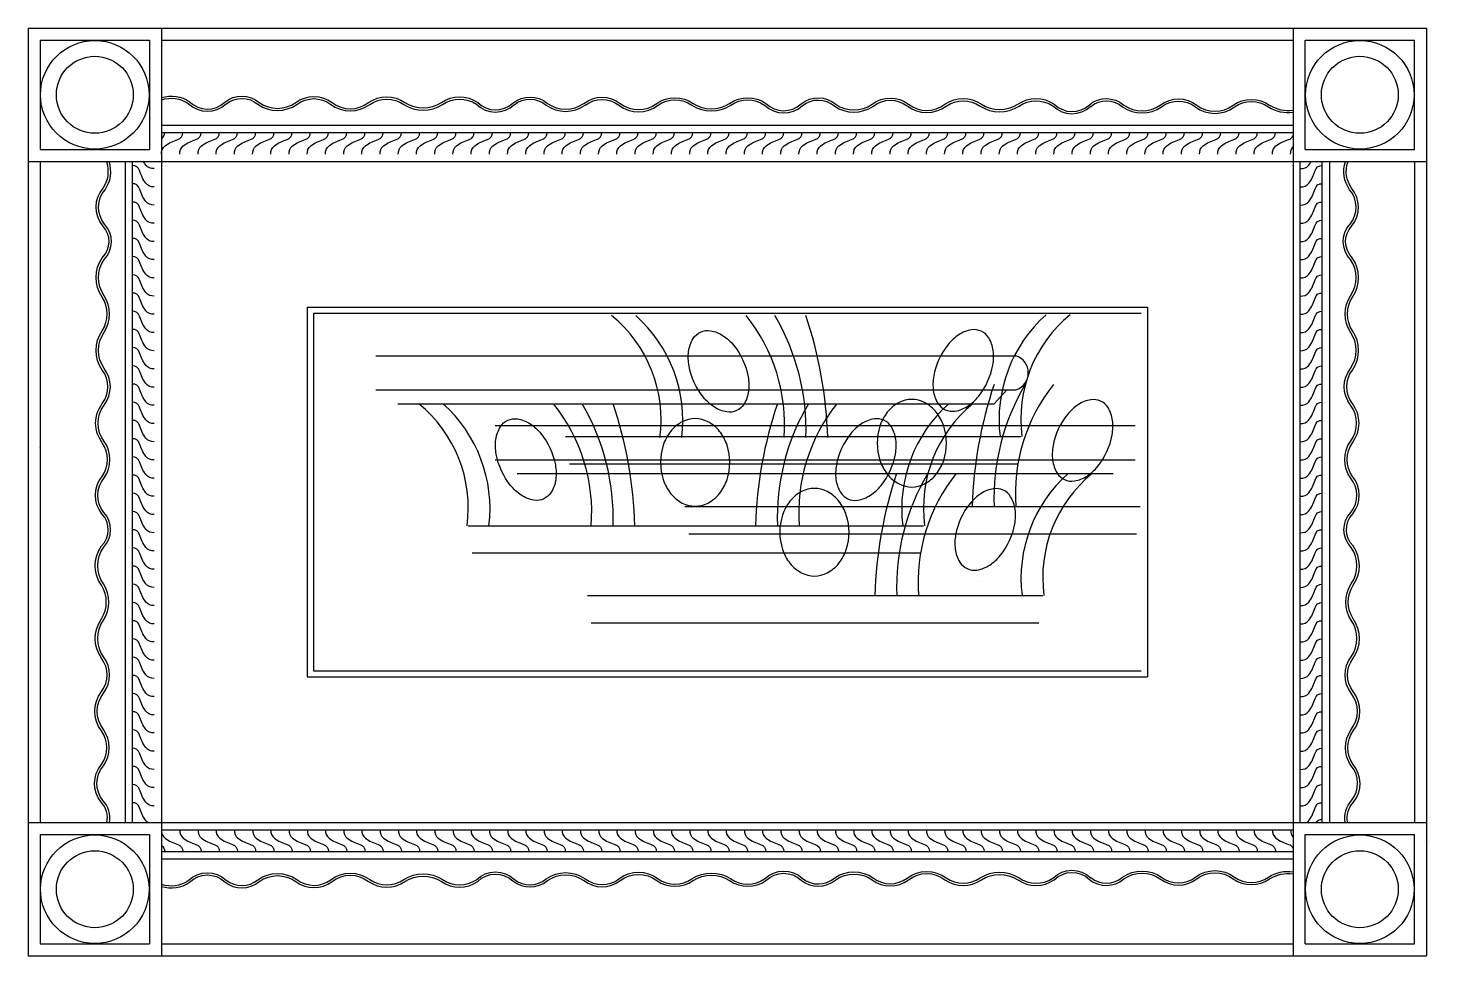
# Model space of a CAD drawing. Header units: inches. Extents: x 4.1 to 46.6, y 13.1 to 37.9.
# Drawn here: x 5.797 to 6.564, y 24.509 to 25.017 of the extents above; entities that cross this region are included whole.
import ezdxf

# ---------------------------------------------------------------- set-up
doc = ezdxf.new("R2010")
doc.units = ezdxf.units.IN
doc.header["$MEASUREMENT"] = 0
for name, color, linetype in [('02', 2, 'Continuous'), ('1', 1, 'Continuous'), ('4', 4, 'Continuous')]:
    doc.layers.add(name, color=color, linetype=linetype)

msp = doc.modelspace()

# ---------------------------------------------------------------- linework, layer by layer
at = {"layer": '02'}
msp.add_line((5.80727, 24.51247), (5.80727, 24.51247), dxfattribs=at)
at = {"layer": '1'}
for p, q in [((5.80356, 25.00993), (5.86336, 25.00993)), ((5.80356, 25.00993), (5.80356, 24.95014)), ((5.86336, 25.00993), (5.86336, 24.95014)), ((5.87, 25.00993), (6.48918, 25.00993)), ((6.49582, 25.00993), (6.55562, 25.00993)), ((6.49582, 24.95014), (6.49582, 25.00993)), ((6.55562, 24.95014), (6.55562, 25.00993)), ((5.87, 24.95944), (6.48918, 24.95944)), ((5.80356, 24.95014), (5.86336, 24.95014)), ((6.49582, 24.95014), (6.55562, 24.95014)), ((5.80356, 24.94349), (5.80356, 24.5817)), ((5.85406, 24.5817), (5.85406, 24.94349)), ((6.49316, 24.5817), (6.49316, 24.94349)), ((6.50512, 24.5817), (6.50512, 24.94349)), ((6.55562, 24.94349), (6.55562, 24.5817)), ((5.94973, 24.86377), (6.40945, 24.86377)), ((5.94973, 24.86377), (5.94973, 24.66143)), ((5.95305, 24.86044), (6.40613, 24.86044)), ((5.95305, 24.86044), (5.95305, 24.66475)), ((6.40945, 24.86377), (6.40945, 24.66143)), ((5.98717, 24.83721), (6.33756, 24.83721)), ((5.98717, 24.81845), (6.33756, 24.81845)), ((5.99921, 24.81093), (6.32553, 24.81093)), ((6.05246, 24.79897), (6.40285, 24.79897)), ((6.09104, 24.7929), (6.34026, 24.7929)), ((6.05246, 24.78021), (6.40285, 24.78021)), ((6.0645, 24.77268), (6.39081, 24.77268)), ((6.09316, 24.77795), (6.33813, 24.77795)), ((6.15632, 24.75466), (6.40555, 24.75466)), ((6.03776, 24.74416), (6.28698, 24.74416)), ((6.15845, 24.73971), (6.40342, 24.73971)), ((6.03988, 24.72921), (6.28485, 24.72921)), ((6.10304, 24.70592), (6.35227, 24.70592)), ((6.10517, 24.69097), (6.35014, 24.69097)), ((5.94973, 24.66143), (6.40945, 24.66143)), ((5.95305, 24.66475), (6.40613, 24.66475)), ((5.80356, 24.57506), (5.86336, 24.57506)), ((5.80356, 24.57506), (5.80356, 24.51527)), ((5.86336, 24.57506), (5.86336, 24.51527)), ((5.87, 24.57772), (6.48918, 24.57772)), ((6.49582, 24.57506), (6.55562, 24.57506)), ((6.49582, 24.51527), (6.49582, 24.57506)), ((6.55562, 24.51527), (6.55562, 24.57506)), ((5.87, 24.56576), (6.48918, 24.56576)), ((5.80356, 24.51527), (5.86336, 24.51527)), ((5.87, 24.51527), (6.48918, 24.51527)), ((6.49582, 24.51527), (6.55562, 24.51527))]:
    msp.add_line(p, q, dxfattribs=at)
for points in [[(5.87, 24.97848, -0.233649), (5.88531, 24.9762, 0.401257), (5.90454, 24.97596, -2.301105)], [(5.87, 24.97722, -0.238334), (5.88455, 24.97527, 0.399245), (5.90535, 24.97509, 0.399245)], [(5.90454, 24.97596, -0.359416), (5.92345, 24.97575, 0.315705), (5.94338, 24.97575, -0.337135), (5.96331, 24.97575, 0.338169), (5.98324, 24.97575, -0.31322), (6.00317, 24.97575, 0.294704), (6.0231, 24.97575, -0.313225), (6.04303, 24.97575, 0.401257), (6.06226, 24.97552, -2.301105)], [(5.90529, 24.97503, -0.360484), (5.92271, 24.97481, 0.316885), (5.94408, 24.97479, -0.337523), (5.96258, 24.9748, 0.337709), (5.98394, 24.97479, -0.313111), (6.0025, 24.97476, 0.295286), (6.02377, 24.97476, -0.311919), (6.04227, 24.97483, 0.399245), (6.06308, 24.97464, 0.399245)], [(6.06226, 24.97552, -0.359416), (6.08117, 24.97531, 0.315705), (6.1011, 24.97531, -0.337135), (6.12103, 24.97531, 0.338169), (6.14096, 24.97531, -0.31322), (6.16089, 24.97531, 0.294704), (6.18082, 24.97531, -0.313225), (6.20075, 24.97531, 0.401257), (6.21998, 24.97507, -2.301105)], [(6.06301, 24.97459, -0.360484), (6.08043, 24.97436, 0.316885), (6.1018, 24.97434, -0.337523), (6.1203, 24.97435, 0.337709), (6.14166, 24.97434, -0.313111), (6.16023, 24.97431, 0.295286), (6.18149, 24.97431, -0.311919), (6.19999, 24.97438, 0.399245), (6.2208, 24.97419, 0.399245)], [(6.21998, 24.97507, -0.359416), (6.23889, 24.97486, 0.315705), (6.25882, 24.97486, -0.337135), (6.27875, 24.97486, 0.338169), (6.29868, 24.97486, -0.31322), (6.31861, 24.97486, 0.294704), (6.33854, 24.97486, -0.313225), (6.35847, 24.97486, 0.401257), (6.3777, 24.97462, -2.301105)], [(6.22073, 24.97414, -0.360484), (6.23815, 24.97391, 0.316885), (6.25952, 24.97389, -0.337523), (6.27802, 24.97391, 0.337709), (6.29938, 24.97389, -0.313111), (6.31795, 24.97386, 0.295286), (6.33921, 24.97386, -0.311919), (6.35771, 24.97393, 0.399245), (6.37852, 24.97375, 0.399245)], [(6.3777, 24.97462, -0.359416), (6.39661, 24.97441, 0.315705), (6.41654, 24.97441, -0.337135), (6.43647, 24.97441, 0.338169), (6.4564, 24.97441, -0.31322), (6.47633, 24.97441, 0.184687), (6.48918, 24.9717, -0.313225)], [(6.37845, 24.97369, -0.360484), (6.39588, 24.97346, 0.316885), (6.41725, 24.97344, -0.337523), (6.43575, 24.97346, 0.337709), (6.45711, 24.97344, -0.313111), (6.47567, 24.97342, 0.182461), (6.48918, 24.97049, -0.311919)], [(5.87, 24.94748, -0.247802), (5.87193, 24.95213, -0.089168), (5.87885, 24.95551, 0.371847), (5.88162, 24.95944)], [(5.87, 24.956, 0.279674), (5.87166, 24.95944)], [(5.87997, 24.94748, -0.247802), (5.8819, 24.95213, -0.089168), (5.88881, 24.95551, 0.371847), (5.89159, 24.95944)], [(5.88993, 24.94748, -0.247802), (5.89187, 24.95213, -0.089168), (5.89878, 24.95551, 0.371847), (5.90155, 24.95944)], [(5.8999, 24.94748, -0.247802), (5.90183, 24.95213, -0.089168), (5.90874, 24.95551, 0.371847), (5.91152, 24.95944)], [(5.90986, 24.94748, -0.247802), (5.9118, 24.95213, -0.089168), (5.91871, 24.95551, 0.371847), (5.92148, 24.95944)], [(5.91983, 24.94748, -0.247802), (5.92176, 24.95213, -0.089168), (5.92867, 24.95551, 0.371847), (5.93145, 24.95944)], [(5.92979, 24.94748, -0.247802), (5.93173, 24.95213, -0.089168), (5.93864, 24.95551, 0.371847), (5.94142, 24.95944)], [(5.93976, 24.94748, -0.247802), (5.94169, 24.95213, -0.089168), (5.94861, 24.95551, 0.371847), (5.95138, 24.95944)], [(5.94973, 24.94748, -0.247802), (5.95166, 24.95213, -0.089168), (5.95857, 24.95551, 0.371847), (5.96135, 24.95944)], [(5.95969, 24.94748, -0.247802), (5.96163, 24.95213, -0.089168), (5.96854, 24.95551, 0.371847), (5.97131, 24.95944)], [(5.96966, 24.94748, -0.247802), (5.97159, 24.95213, -0.089168), (5.9785, 24.95551, 0.371847), (5.98128, 24.95944)], [(5.97962, 24.94748, -0.247802), (5.98156, 24.95213, -0.089168), (5.98847, 24.95551, 0.371847), (5.99124, 24.95944)], [(5.98959, 24.94748, -0.247802), (5.99152, 24.95213, -0.089168), (5.99843, 24.95551, 0.371847), (6.00121, 24.95944)], [(5.99955, 24.94748, -0.247802), (6.00149, 24.95213, -0.089168), (6.0084, 24.95551, 0.371847), (6.01118, 24.95944)], [(6.00952, 24.94748, -0.247802), (6.01145, 24.95213, -0.089168), (6.01837, 24.95551, 0.371847), (6.02114, 24.95944)], [(6.01948, 24.94748, -0.247802), (6.02142, 24.95213, -0.089168), (6.02833, 24.95551, 0.371847), (6.03111, 24.95944)], [(6.02945, 24.94748, -0.247802), (6.03138, 24.95213, -0.089168), (6.0383, 24.95551, 0.371847), (6.04107, 24.95944)], [(6.03942, 24.94748, -0.247802), (6.04135, 24.95213, -0.089168), (6.04826, 24.95551, 0.371847), (6.05104, 24.95944)], [(6.04938, 24.94748, -0.247802), (6.05132, 24.95213, -0.089168), (6.05823, 24.95551, 0.371847), (6.061, 24.95944)], [(6.05935, 24.94748, -0.247802), (6.06128, 24.95213, -0.089168), (6.06819, 24.95551, 0.371847), (6.07097, 24.95944)], [(6.06931, 24.94748, -0.247802), (6.07125, 24.95213, -0.089168), (6.07816, 24.95551, 0.371847), (6.08093, 24.95944)], [(6.07928, 24.94748, -0.247802), (6.08121, 24.95213, -0.089168), (6.08813, 24.95551, 0.371847), (6.0909, 24.95944)], [(6.08924, 24.94748, -0.247802), (6.09118, 24.95213, -0.089168), (6.09809, 24.95551, 0.371847), (6.10087, 24.95944)], [(6.09921, 24.94748, -0.247802), (6.10114, 24.95213, -0.089168), (6.10806, 24.95551, 0.371847), (6.11083, 24.95944)], [(6.10918, 24.94748, -0.247802), (6.11111, 24.95213, -0.089168), (6.11802, 24.95551, 0.371847), (6.1208, 24.95944)], [(6.11914, 24.94748, -0.247802), (6.12108, 24.95213, -0.089168), (6.12799, 24.95551, 0.371847), (6.13076, 24.95944)], [(6.12911, 24.94748, -0.247802), (6.13104, 24.95213, -0.089168), (6.13795, 24.95551, 0.371847), (6.14073, 24.95944)], [(6.13907, 24.94748, -0.247802), (6.14101, 24.95213, -0.089168), (6.14792, 24.95551, 0.371847), (6.15069, 24.95944)], [(6.14904, 24.94748, -0.247802), (6.15097, 24.95213, -0.089168), (6.15788, 24.95551, 0.371847), (6.16066, 24.95944)], [(6.159, 24.94748, -0.247802), (6.16094, 24.95213, -0.089168), (6.16785, 24.95551, 0.371847), (6.17063, 24.95944)], [(6.16897, 24.94748, -0.247802), (6.1709, 24.95213, -0.089168), (6.17782, 24.95551, 0.371847), (6.18059, 24.95944)], [(6.17893, 24.94748, -0.247802), (6.18087, 24.95213, -0.089168), (6.18778, 24.95551, 0.371847), (6.19056, 24.95944)], [(6.1889, 24.94748, -0.247802), (6.19084, 24.95213, -0.089168), (6.19775, 24.95551, 0.371847), (6.20052, 24.95944)], [(6.19887, 24.94748, -0.247802), (6.2008, 24.95213, -0.089168), (6.20771, 24.95551, 0.371847), (6.21049, 24.95944)], [(6.20883, 24.94748, -0.247802), (6.21077, 24.95213, -0.089168), (6.21768, 24.95551, 0.371847), (6.22045, 24.95944)], [(6.2188, 24.94748, -0.247802), (6.22073, 24.95213, -0.089168), (6.22764, 24.95551, 0.371847), (6.23042, 24.95944)], [(6.22876, 24.94748, -0.247802), (6.2307, 24.95213, -0.089168), (6.23761, 24.95551, 0.371847), (6.24039, 24.95944)], [(6.23873, 24.94748, -0.247802), (6.24066, 24.95213, -0.089168), (6.24758, 24.95551, 0.371847), (6.25035, 24.95944)], [(6.24869, 24.94748, -0.247802), (6.25063, 24.95213, -0.089168), (6.25754, 24.95551, 0.371847), (6.26032, 24.95944)], [(6.25866, 24.94748, -0.247802), (6.26059, 24.95213, -0.089168), (6.26751, 24.95551, 0.371847), (6.27028, 24.95944)], [(6.26863, 24.94748, -0.247802), (6.27056, 24.95213, -0.089168), (6.27747, 24.95551, 0.371847), (6.28025, 24.95944)], [(6.27859, 24.94748, -0.247802), (6.28053, 24.95213, -0.089168), (6.28744, 24.95551, 0.371847), (6.29021, 24.95944)], [(6.28856, 24.94748, -0.247802), (6.29049, 24.95213, -0.089168), (6.2974, 24.95551, 0.371847), (6.30018, 24.95944)], [(6.29852, 24.94748, -0.247802), (6.30046, 24.95213, -0.089168), (6.30737, 24.95551, 0.371847), (6.31014, 24.95944)], [(6.30849, 24.94748, -0.247802), (6.31042, 24.95213, -0.089168), (6.31733, 24.95551, 0.371847), (6.32011, 24.95944)], [(6.31845, 24.94748, -0.247802), (6.32039, 24.95213, -0.089168), (6.3273, 24.95551, 0.371847), (6.33008, 24.95944)], [(6.32842, 24.94748, -0.247802), (6.33035, 24.95213, -0.089168), (6.33727, 24.95551, 0.371847), (6.34004, 24.95944)], [(6.33839, 24.94748, -0.247802), (6.34032, 24.95213, -0.089168), (6.34723, 24.95551, 0.371847), (6.35001, 24.95944)], [(6.34835, 24.94748, -0.247802), (6.35029, 24.95213, -0.089168), (6.3572, 24.95551, 0.371847), (6.35997, 24.95944)], [(6.35832, 24.94748, -0.247802), (6.36025, 24.95213, -0.089168), (6.36716, 24.95551, 0.371847), (6.36994, 24.95944)], [(6.36828, 24.94748, -0.247802), (6.37022, 24.95213, -0.089168), (6.37713, 24.95551, 0.371847), (6.3799, 24.95944)], [(6.37825, 24.94748, -0.247802), (6.38018, 24.95213, -0.089168), (6.38709, 24.95551, 0.371847), (6.38987, 24.95944)], [(6.38821, 24.94748, -0.247802), (6.39015, 24.95213, -0.089168), (6.39706, 24.95551, 0.371847), (6.39984, 24.95944)], [(6.39818, 24.94748, -0.247802), (6.40011, 24.95213, -0.089168), (6.40703, 24.95551, 0.371847), (6.4098, 24.95944)], [(6.40814, 24.94748, -0.247802), (6.41008, 24.95213, -0.089168), (6.41699, 24.95551, 0.371847), (6.41977, 24.95944)], [(6.41811, 24.94748, -0.247802), (6.42004, 24.95213, -0.089168), (6.42696, 24.95551, 0.371847), (6.42973, 24.95944)], [(6.42808, 24.94748, -0.247802), (6.43001, 24.95213, -0.089168), (6.43692, 24.95551, 0.371847), (6.4397, 24.95944)], [(6.43804, 24.94748, -0.247802), (6.43998, 24.95213, -0.089168), (6.44689, 24.95551, 0.371847), (6.44966, 24.95944)], [(6.44801, 24.94748, -0.247802), (6.44994, 24.95213, -0.089168), (6.45685, 24.95551, 0.371847), (6.45963, 24.95944)], [(6.45797, 24.94748, -0.247802), (6.45991, 24.95213, -0.089168), (6.46682, 24.95551, 0.371847), (6.46959, 24.95944)], [(6.46794, 24.94748, -0.247802), (6.46987, 24.95213, -0.089168), (6.47679, 24.95551, 0.371847), (6.47956, 24.95944)], [(6.4779, 24.94748, -0.247802), (6.47984, 24.95213, -0.089168), (6.48675, 24.95551, 0.223117), (6.48918, 24.95748)], [(6.48787, 24.94748, -0.205162), (6.48918, 24.95152, -0.089168)], [(5.84009, 24.5817, 0.244167), (5.83693, 24.59286, -0.359207), (5.83709, 24.61345, 0.314301), (5.83707, 24.63179, -0.336717), (5.83709, 24.65331, 0.3387), (5.83707, 24.67165, -0.313334), (5.83704, 24.6931, 0.294013), (5.83704, 24.71156, -0.314593), (5.83712, 24.73308, 0.404789), (5.83738, 24.75058, -0.359207), (5.83754, 24.77117, 0.314301), (5.83752, 24.78951, -0.336717), (5.83754, 24.81103, 0.3387), (5.83752, 24.82937, -0.313334), (5.83749, 24.85083, 0.294013), (5.83749, 24.86928, -0.314593), (5.83757, 24.8908, 0.404789), (5.83783, 24.9083, -0.359207), (5.83799, 24.92889, 0.236002), (5.84005, 24.94308, 0.236002)], [(5.84144, 24.5817, 0.238005), (5.83794, 24.59373, -0.359416), (5.83815, 24.61264, 0.315705), (5.83815, 24.63257, -0.337135), (5.83815, 24.6525, 0.338169), (5.83815, 24.67243, -0.31322), (5.83815, 24.69237, 0.294704), (5.83815, 24.7123, -0.313225), (5.83815, 24.73223, 0.401257), (5.83838, 24.75146, -0.359416), (5.8386, 24.77036, 0.315705), (5.8386, 24.79029, -0.337135), (5.8386, 24.81022, 0.338169), (5.8386, 24.83016, -0.31322), (5.8386, 24.85009, 0.294704), (5.8386, 24.87002, -0.313225), (5.8386, 24.88995, 0.401257), (5.83883, 24.90918, -0.359416), (5.83904, 24.92808, 0.236943), (5.84131, 24.94349, -0.337135)], [(5.86601, 24.92965, -0.247802), (5.86136, 24.93159, -0.089168), (5.85798, 24.9385, 0.371847), (5.85406, 24.94128)], [(5.86601, 24.93962, -0.247802), (5.86136, 24.94155, -0.026643), (5.86009, 24.94349, 0.131927)], [(6.49316, 24.93962, 0.247802), (6.49782, 24.94155, 0.026643), (6.49908, 24.94349, -0.131927)], [(6.49316, 24.92965, 0.247802), (6.49782, 24.93159, 0.089168), (6.5012, 24.9385, -0.371847), (6.50512, 24.94128)], [(6.51774, 24.5817, -0.238005), (6.52124, 24.59373, 0.359416), (6.52103, 24.61264, -0.315705), (6.52103, 24.63257, 0.337135), (6.52103, 24.6525, -0.338169), (6.52103, 24.67243, 0.31322), (6.52103, 24.69237, -0.294704), (6.52103, 24.7123, 0.313225), (6.52103, 24.73223, -0.401257), (6.52079, 24.75146, 0.359416), (6.52058, 24.77036, -0.315705), (6.52058, 24.79029, 0.337135), (6.52058, 24.81022, -0.338169), (6.52058, 24.83016, 0.31322), (6.52058, 24.85009, -0.294704), (6.52058, 24.87002, 0.313225), (6.52058, 24.88995, -0.401257), (6.52035, 24.90918, 0.359416), (6.52014, 24.92808, -0.236943), (6.51786, 24.94349, 0.337135)], [(6.51909, 24.5817, -0.244167), (6.52224, 24.59286, 0.359207), (6.52209, 24.61345, -0.314301), (6.5221, 24.63179, 0.336717), (6.52209, 24.65331, -0.3387), (6.5221, 24.67165, 0.313334), (6.52214, 24.6931, -0.294013), (6.52214, 24.71156, 0.314593), (6.52205, 24.73308, -0.404789), (6.5218, 24.75058, 0.359207), (6.52164, 24.77117, -0.314301), (6.52166, 24.78951, 0.336717), (6.52164, 24.81103, -0.3387), (6.52166, 24.82937, 0.313334), (6.52169, 24.85083, -0.294013), (6.52169, 24.86928, 0.314593), (6.52161, 24.8908, -0.404789), (6.52135, 24.9083, 0.359207), (6.52119, 24.92889, -0.236002), (6.51913, 24.94308, -0.236002)], [(5.86601, 24.91969, -0.247802), (5.86136, 24.92162, -0.089168), (5.85798, 24.92853, 0.371847), (5.85406, 24.93131)], [(6.49316, 24.91969, 0.247802), (6.49782, 24.92162, 0.089168), (6.5012, 24.92853, -0.371847), (6.50512, 24.93131)], [(5.86601, 24.90972, -0.247802), (5.86136, 24.91166, -0.089168), (5.85798, 24.91857, 0.371847), (5.85406, 24.92134)], [(6.49316, 24.90972, 0.247802), (6.49782, 24.91166, 0.089168), (6.5012, 24.91857, -0.371847), (6.50512, 24.92134)], [(5.86601, 24.89976, -0.247802), (5.86136, 24.90169, -0.089168), (5.85798, 24.9086, 0.371847), (5.85406, 24.91138)], [(6.49316, 24.89976, 0.247802), (6.49782, 24.90169, 0.089168), (6.5012, 24.9086, -0.371847), (6.50512, 24.91138)], [(5.86601, 24.88979, -0.247802), (5.86136, 24.89173, -0.089168), (5.85798, 24.89864, 0.371847), (5.85406, 24.90141)], [(6.49316, 24.88979, 0.247802), (6.49782, 24.89173, 0.089168), (6.5012, 24.89864, -0.371847), (6.50512, 24.90141)], [(5.86601, 24.87983, -0.247802), (5.86136, 24.88176, -0.089168), (5.85798, 24.88867, 0.371847), (5.85406, 24.89145)], [(6.49316, 24.87983, 0.247802), (6.49782, 24.88176, 0.089168), (6.5012, 24.88867, -0.371847), (6.50512, 24.89145)], [(5.86601, 24.86986, -0.247802), (5.86136, 24.87179, -0.089168), (5.85798, 24.87871, 0.371847), (5.85406, 24.88148)], [(6.49316, 24.86986, 0.247802), (6.49782, 24.87179, 0.089168), (6.5012, 24.87871, -0.371847), (6.50512, 24.88148)], [(5.86601, 24.85989, -0.247802), (5.86136, 24.86183, -0.089168), (5.85798, 24.86874, 0.371847), (5.85406, 24.87152)], [(6.49316, 24.85989, 0.247802), (6.49782, 24.86183, 0.089168), (6.5012, 24.86874, -0.371847), (6.50512, 24.87152)], [(5.86601, 24.84993, -0.247802), (5.86136, 24.85186, -0.089168), (5.85798, 24.85878, 0.371847), (5.85406, 24.86155)], [(6.49316, 24.84993, 0.247802), (6.49782, 24.85186, 0.089168), (6.5012, 24.85878, -0.371847), (6.50512, 24.86155)], [(5.86601, 24.83996, -0.247802), (5.86136, 24.8419, -0.089168), (5.85798, 24.84881, 0.371847), (5.85406, 24.85159)], [(6.18873, 24.81074, -0.303575), (6.17929, 24.80642, -0.107107), (6.17236, 24.80913, -0.075996), (6.16652, 24.81444, -0.126229), (6.15864, 24.83164, -0.075996), (6.15842, 24.83954, -0.107107), (6.16089, 24.84656, -0.303575), (6.17033, 24.85088, -0.107107), (6.17726, 24.84817, -0.075996), (6.1831, 24.84286, -0.126229), (6.19098, 24.82566, -0.075996), (6.1912, 24.81776, -0.107107), (6.18873, 24.81074, -0.148443)], [(6.30423, 24.80688, 0.107107), (6.31116, 24.80959, 0.075996), (6.317, 24.81491, 0.126229), (6.32488, 24.8321, 0.075996), (6.3251, 24.84, 0.107107), (6.32263, 24.84702, 0.303575), (6.31319, 24.85135, 0.107107), (6.30626, 24.84864, 0.075996), (6.30042, 24.84332, 0.126229), (6.29253, 24.82612, 0.075996), (6.29232, 24.81822, 0.107107), (6.29479, 24.81121, 0.303575), (6.30423, 24.80688)], [(6.49316, 24.83996, 0.247802), (6.49782, 24.8419, 0.089168), (6.5012, 24.84881, -0.371847), (6.50512, 24.85159)], [(5.86601, 24.83, -0.247802), (5.86136, 24.83193, -0.089168), (5.85798, 24.83884, 0.371847), (5.85406, 24.84162)], [(6.49316, 24.83, 0.247802), (6.49782, 24.83193, 0.089168), (6.5012, 24.83884, -0.371847), (6.50512, 24.84162)], [(5.86601, 24.82003, -0.247802), (5.86136, 24.82197, -0.089168), (5.85798, 24.82888, 0.371847), (5.85406, 24.83165)], [(6.49316, 24.82003, 0.247802), (6.49782, 24.82197, 0.089168), (6.5012, 24.82888, -0.371847), (6.50512, 24.83165)], [(5.86601, 24.81007, -0.247802), (5.86136, 24.812, -0.089168), (5.85798, 24.81891, 0.371847), (5.85406, 24.82169)], [(6.49316, 24.81007, 0.247802), (6.49782, 24.812, 0.089168), (6.5012, 24.81891, -0.371847), (6.50512, 24.82169)], [(5.86601, 24.8001, -0.247802), (5.86136, 24.80204, -0.089168), (5.85798, 24.80895, 0.371847), (5.85406, 24.81172)], [(6.27354, 24.81156, 0.105202), (6.26715, 24.80627, 0.088321), (6.2631, 24.79872, 0.159456), (6.2631, 24.7799, 0.088321), (6.26715, 24.77236, 0.105202), (6.27354, 24.76706, 0.246259), (6.28756, 24.76706, 0.105202), (6.29394, 24.77236, 0.088321), (6.29799, 24.7799, 0.159456), (6.29799, 24.79872, 0.088321), (6.29394, 24.80627, 0.105202), (6.28756, 24.81156, 0.24626), (6.27354, 24.81156)], [(6.36951, 24.76864, 0.107107), (6.37644, 24.77135, 0.075996), (6.38229, 24.77667, 0.126229), (6.39017, 24.79386, 0.075996), (6.39038, 24.80176, 0.107107), (6.38791, 24.80878, 0.303575), (6.37848, 24.81311, 0.107107), (6.37155, 24.81039, 0.075996), (6.3657, 24.80508, 0.126229), (6.35782, 24.78788, 0.075996), (6.35761, 24.77998, 0.107107), (6.36008, 24.77296, 0.303575), (6.36951, 24.76864)], [(6.49316, 24.8001, 0.247802), (6.49782, 24.80204, 0.089168), (6.5012, 24.80895, -0.371847), (6.50512, 24.81172)], [(5.86601, 24.79013, -0.247802), (5.86136, 24.79207, -0.089168), (5.85798, 24.79898, 0.371847), (5.85406, 24.80176)], [(6.08323, 24.76247, -0.303575), (6.07379, 24.75814, -0.107107), (6.06686, 24.76085, -0.075996), (6.06101, 24.76617, -0.126229), (6.05313, 24.78337, -0.075996), (6.05292, 24.79126, -0.107107), (6.05539, 24.79828, -0.303575), (6.06483, 24.80261, -0.107107), (6.07175, 24.7999, -0.075996), (6.0776, 24.79458, -0.126229), (6.08548, 24.77738, -0.075996), (6.08569, 24.76949, -0.107107), (6.08323, 24.76247, -0.148443)], [(6.15497, 24.80107, 0.105202), (6.14858, 24.79577, 0.088321), (6.14453, 24.78823, 0.159456), (6.14453, 24.7694, 0.088321), (6.14858, 24.76186, 0.105202), (6.15497, 24.75656, 0.246259), (6.16899, 24.75656, 0.105202), (6.17537, 24.76186, 0.088321), (6.17942, 24.7694, 0.159456), (6.17942, 24.78823, 0.088321), (6.17537, 24.79577, 0.105202), (6.16899, 24.80107, 0.24626), (6.15497, 24.80107)], [(6.25095, 24.75814, 0.107107), (6.25788, 24.76085, 0.075996), (6.26372, 24.76617, 0.126229), (6.2716, 24.78337, 0.075996), (6.27181, 24.79126, 0.107107), (6.26935, 24.79828, 0.303575), (6.25991, 24.80261, 0.107107), (6.25298, 24.7999, 0.075996), (6.24714, 24.79458, 0.126229), (6.23925, 24.77738, 0.075996), (6.23904, 24.76949, 0.107107), (6.24151, 24.76247, 0.303575), (6.25095, 24.75814)], [(6.49316, 24.79013, 0.247802), (6.49782, 24.79207, 0.089168), (6.5012, 24.79898, -0.371847), (6.50512, 24.80176)], [(5.86601, 24.78017, -0.247802), (5.86136, 24.7821, -0.089168), (5.85798, 24.78902, 0.371847), (5.85406, 24.79179)], [(6.49316, 24.78017, 0.247802), (6.49782, 24.7821, 0.089168), (6.5012, 24.78902, -0.371847), (6.50512, 24.79179)], [(5.86601, 24.7702, -0.247802), (5.86136, 24.77214, -0.089168), (5.85798, 24.77905, 0.371847), (5.85406, 24.78183)], [(6.49316, 24.7702, 0.247802), (6.49782, 24.77214, 0.089168), (6.5012, 24.77905, -0.371847), (6.50512, 24.78183)], [(5.86601, 24.76024, -0.247802), (5.86136, 24.76217, -0.089168), (5.85798, 24.76908, 0.371847), (5.85406, 24.77186)], [(6.22025, 24.76283, 0.105202), (6.21387, 24.75753, 0.088321), (6.20982, 24.74998, 0.159456), (6.20982, 24.73116, 0.088321), (6.21387, 24.72362, 0.105202), (6.22025, 24.71832, 0.246259), (6.23428, 24.71832, 0.105202), (6.24066, 24.72362, 0.088321), (6.24471, 24.73116, 0.159456), (6.24471, 24.74998, 0.088321), (6.24066, 24.75753, 0.105202), (6.23428, 24.76283, 0.24626), (6.22025, 24.76283)], [(6.49316, 24.76024, 0.247802), (6.49782, 24.76217, 0.089168), (6.5012, 24.76908, -0.371847), (6.50512, 24.77186)], [(5.86601, 24.75027, -0.247802), (5.86136, 24.75221, -0.089168), (5.85798, 24.75912, 0.371847), (5.85406, 24.76189)], [(6.31623, 24.7199, 0.107107), (6.32316, 24.72261, 0.075996), (6.32901, 24.72793, 0.126229), (6.33689, 24.74512, 0.075996), (6.3371, 24.75302, 0.107107), (6.33463, 24.76004, 0.303575), (6.3252, 24.76437, 0.107107), (6.31827, 24.76166, 0.075996), (6.31242, 24.75634, 0.126229), (6.30454, 24.73914, 0.075996), (6.30433, 24.73125, 0.107107), (6.3068, 24.72423, 0.303575), (6.31623, 24.7199)], [(6.49316, 24.75027, 0.247802), (6.49782, 24.75221, 0.089168), (6.5012, 24.75912, -0.371847), (6.50512, 24.76189)], [(5.86601, 24.74031, -0.247802), (5.86136, 24.74224, -0.089168), (5.85798, 24.74915, 0.371847), (5.85406, 24.75193)], [(6.49316, 24.74031, 0.247802), (6.49782, 24.74224, 0.089168), (6.5012, 24.74915, -0.371847), (6.50512, 24.75193)], [(5.86601, 24.73034, -0.247802), (5.86136, 24.73228, -0.089168), (5.85798, 24.73919, 0.371847), (5.85406, 24.74196)], [(6.49316, 24.73034, 0.247802), (6.49782, 24.73228, 0.089168), (6.5012, 24.73919, -0.371847), (6.50512, 24.74196)], [(5.86601, 24.72038, -0.247802), (5.86136, 24.72231, -0.089168), (5.85798, 24.72922, 0.371847), (5.85406, 24.732)], [(6.49316, 24.72038, 0.247802), (6.49782, 24.72231, 0.089168), (6.5012, 24.72922, -0.371847), (6.50512, 24.732)], [(5.86601, 24.71041, -0.247802), (5.86136, 24.71234, -0.089168), (5.85798, 24.71926, 0.371847), (5.85406, 24.72203)], [(6.49316, 24.71041, 0.247802), (6.49782, 24.71234, 0.089168), (6.5012, 24.71926, -0.371847), (6.50512, 24.72203)], [(5.86601, 24.70044, -0.247802), (5.86136, 24.70238, -0.089168), (5.85798, 24.70929, 0.371847), (5.85406, 24.71207)], [(6.49316, 24.70044, 0.247802), (6.49782, 24.70238, 0.089168), (6.5012, 24.70929, -0.371847), (6.50512, 24.71207)], [(5.86601, 24.69048, -0.247802), (5.86136, 24.69241, -0.089168), (5.85798, 24.69933, 0.371847), (5.85406, 24.7021)], [(6.49316, 24.69048, 0.247802), (6.49782, 24.69241, 0.089168), (6.5012, 24.69933, -0.371847), (6.50512, 24.7021)], [(5.86601, 24.68051, -0.247802), (5.86136, 24.68245, -0.089168), (5.85798, 24.68936, 0.371847), (5.85406, 24.69213)], [(6.49316, 24.68051, 0.247802), (6.49782, 24.68245, 0.089168), (6.5012, 24.68936, -0.371847), (6.50512, 24.69213)], [(5.86601, 24.67055, -0.247802), (5.86136, 24.67248, -0.089168), (5.85798, 24.67939, 0.371847), (5.85406, 24.68217)], [(6.49316, 24.67055, 0.247802), (6.49782, 24.67248, 0.089168), (6.5012, 24.67939, -0.371847), (6.50512, 24.68217)], [(5.86601, 24.66058, -0.247802), (5.86136, 24.66252, -0.089168), (5.85798, 24.66943, 0.371847), (5.85406, 24.6722)], [(6.49316, 24.66058, 0.247802), (6.49782, 24.66252, 0.089168), (6.5012, 24.66943, -0.371847), (6.50512, 24.6722)], [(5.86601, 24.65062, -0.247802), (5.86136, 24.65255, -0.089168), (5.85798, 24.65946, 0.371847), (5.85406, 24.66224)], [(6.49316, 24.65062, 0.247802), (6.49782, 24.65255, 0.089168), (6.5012, 24.65946, -0.371847), (6.50512, 24.66224)], [(5.86601, 24.64065, -0.247802), (5.86136, 24.64258, -0.089168), (5.85798, 24.6495, 0.371847), (5.85406, 24.65227)], [(6.49316, 24.64065, 0.247802), (6.49782, 24.64258, 0.089168), (6.5012, 24.6495, -0.371847), (6.50512, 24.65227)], [(5.86601, 24.63068, -0.247802), (5.86136, 24.63262, -0.089168), (5.85798, 24.63953, 0.371847), (5.85406, 24.64231)], [(6.49316, 24.63068, 0.247802), (6.49782, 24.63262, 0.089168), (6.5012, 24.63953, -0.371847), (6.50512, 24.64231)], [(5.86601, 24.62072, -0.247802), (5.86136, 24.62265, -0.089168), (5.85798, 24.62957, 0.371847), (5.85406, 24.63234)], [(6.49316, 24.62072, 0.247802), (6.49782, 24.62265, 0.089168), (6.5012, 24.62957, -0.371847), (6.50512, 24.63234)], [(5.86601, 24.61075, -0.247802), (5.86136, 24.61269, -0.089168), (5.85798, 24.6196, 0.371847), (5.85406, 24.62238)], [(6.49316, 24.61075, 0.247802), (6.49782, 24.61269, 0.089168), (6.5012, 24.6196, -0.371847), (6.50512, 24.62238)], [(5.86601, 24.60079, -0.247802), (5.86136, 24.60272, -0.089168), (5.85798, 24.60963, 0.371847), (5.85406, 24.61241)], [(6.49316, 24.60079, 0.247802), (6.49782, 24.60272, 0.089168), (6.5012, 24.60963, -0.371847), (6.50512, 24.61241)], [(5.86601, 24.59082, -0.247802), (5.86136, 24.59276, -0.089168), (5.85798, 24.59967, 0.371847), (5.85406, 24.60244)], [(6.49316, 24.59082, 0.247802), (6.49782, 24.59276, 0.089168), (6.5012, 24.59967, -0.371847), (6.50512, 24.60244)], [(5.86258, 24.5817, -0.076205), (5.86136, 24.58279, -0.089168), (5.85798, 24.5897, 0.371847), (5.85406, 24.59248)], [(6.4966, 24.5817, 0.076205), (6.49782, 24.58279, 0.089168), (6.5012, 24.5897, -0.371847), (6.50512, 24.59248)], [(6.50168, 24.5817, -0.279674), (6.50512, 24.58336)], [(5.87, 24.57772, 0.247802), (5.87193, 24.57307, 0.089168), (5.87885, 24.56968, -0.371847), (5.88162, 24.56576)], [(5.87997, 24.57772, 0.247802), (5.8819, 24.57307, 0.089168), (5.88881, 24.56968, -0.371847), (5.89159, 24.56576)], [(5.88993, 24.57772, 0.247802), (5.89187, 24.57307, 0.089168), (5.89878, 24.56968, -0.371847), (5.90155, 24.56576)], [(5.8999, 24.57772, 0.247802), (5.90183, 24.57307, 0.089168), (5.90874, 24.56968, -0.371847), (5.91152, 24.56576)], [(5.90986, 24.57772, 0.247802), (5.9118, 24.57307, 0.089168), (5.91871, 24.56968, -0.371847), (5.92148, 24.56576)], [(5.91983, 24.57772, 0.247802), (5.92176, 24.57307, 0.089168), (5.92867, 24.56968, -0.371847), (5.93145, 24.56576)], [(5.92979, 24.57772, 0.247802), (5.93173, 24.57307, 0.089168), (5.93864, 24.56968, -0.371847), (5.94142, 24.56576)], [(5.93976, 24.57772, 0.247802), (5.94169, 24.57307, 0.089168), (5.94861, 24.56968, -0.371847), (5.95138, 24.56576)], [(5.94973, 24.57772, 0.247802), (5.95166, 24.57307, 0.089168), (5.95857, 24.56968, -0.371847), (5.96135, 24.56576)], [(5.95969, 24.57772, 0.247802), (5.96163, 24.57307, 0.089168), (5.96854, 24.56968, -0.371847), (5.97131, 24.56576)], [(5.96966, 24.57772, 0.247802), (5.97159, 24.57307, 0.089168), (5.9785, 24.56968, -0.371847), (5.98128, 24.56576)], [(5.97962, 24.57772, 0.247802), (5.98156, 24.57307, 0.089168), (5.98847, 24.56968, -0.371847), (5.99124, 24.56576)], [(5.98959, 24.57772, 0.247802), (5.99152, 24.57307, 0.089168), (5.99843, 24.56968, -0.371847), (6.00121, 24.56576)], [(5.99955, 24.57772, 0.247802), (6.00149, 24.57307, 0.089168), (6.0084, 24.56968, -0.371847), (6.01118, 24.56576)], [(6.00952, 24.57772, 0.247802), (6.01145, 24.57307, 0.089168), (6.01837, 24.56968, -0.371847), (6.02114, 24.56576)], [(6.01948, 24.57772, 0.247802), (6.02142, 24.57307, 0.089168), (6.02833, 24.56968, -0.371847), (6.03111, 24.56576)], [(6.02945, 24.57772, 0.247802), (6.03138, 24.57307, 0.089168), (6.0383, 24.56968, -0.371847), (6.04107, 24.56576)], [(6.03942, 24.57772, 0.247802), (6.04135, 24.57307, 0.089168), (6.04826, 24.56968, -0.371847), (6.05104, 24.56576)], [(6.04938, 24.57772, 0.247802), (6.05132, 24.57307, 0.089168), (6.05823, 24.56968, -0.371847), (6.061, 24.56576)], [(6.05935, 24.57772, 0.247802), (6.06128, 24.57307, 0.089168), (6.06819, 24.56968, -0.371847), (6.07097, 24.56576)], [(6.06931, 24.57772, 0.247802), (6.07125, 24.57307, 0.089168), (6.07816, 24.56968, -0.371847), (6.08093, 24.56576)], [(6.07928, 24.57772, 0.247802), (6.08121, 24.57307, 0.089168), (6.08813, 24.56968, -0.371847), (6.0909, 24.56576)], [(6.08924, 24.57772, 0.247802), (6.09118, 24.57307, 0.089168), (6.09809, 24.56968, -0.371847), (6.10087, 24.56576)], [(6.09921, 24.57772, 0.247802), (6.10114, 24.57307, 0.089168), (6.10806, 24.56968, -0.371847), (6.11083, 24.56576)], [(6.10918, 24.57772, 0.247802), (6.11111, 24.57307, 0.089168), (6.11802, 24.56968, -0.371847), (6.1208, 24.56576)], [(6.11914, 24.57772, 0.247802), (6.12108, 24.57307, 0.089168), (6.12799, 24.56968, -0.371847), (6.13076, 24.56576)], [(6.12911, 24.57772, 0.247802), (6.13104, 24.57307, 0.089168), (6.13795, 24.56968, -0.371847), (6.14073, 24.56576)], [(6.13907, 24.57772, 0.247802), (6.14101, 24.57307, 0.089168), (6.14792, 24.56968, -0.371847), (6.15069, 24.56576)], [(6.14904, 24.57772, 0.247802), (6.15097, 24.57307, 0.089168), (6.15788, 24.56968, -0.371847), (6.16066, 24.56576)], [(6.159, 24.57772, 0.247802), (6.16094, 24.57307, 0.089168), (6.16785, 24.56968, -0.371847), (6.17063, 24.56576)], [(6.16897, 24.57772, 0.247802), (6.1709, 24.57307, 0.089168), (6.17782, 24.56968, -0.371847), (6.18059, 24.56576)], [(6.17893, 24.57772, 0.247802), (6.18087, 24.57307, 0.089168), (6.18778, 24.56968, -0.371847), (6.19056, 24.56576)], [(6.1889, 24.57772, 0.247802), (6.19084, 24.57307, 0.089168), (6.19775, 24.56968, -0.371847), (6.20052, 24.56576)], [(6.19887, 24.57772, 0.247802), (6.2008, 24.57307, 0.089168), (6.20771, 24.56968, -0.371847), (6.21049, 24.56576)], [(6.20883, 24.57772, 0.247802), (6.21077, 24.57307, 0.089168), (6.21768, 24.56968, -0.371847), (6.22045, 24.56576)], [(6.2188, 24.57772, 0.247802), (6.22073, 24.57307, 0.089168), (6.22764, 24.56968, -0.371847), (6.23042, 24.56576)], [(6.22876, 24.57772, 0.247802), (6.2307, 24.57307, 0.089168), (6.23761, 24.56968, -0.371847), (6.24039, 24.56576)], [(6.23873, 24.57772, 0.247802), (6.24066, 24.57307, 0.089168), (6.24758, 24.56968, -0.371847), (6.25035, 24.56576)], [(6.24869, 24.57772, 0.247802), (6.25063, 24.57307, 0.089168), (6.25754, 24.56968, -0.371847), (6.26032, 24.56576)], [(6.25866, 24.57772, 0.247802), (6.26059, 24.57307, 0.089168), (6.26751, 24.56968, -0.371847), (6.27028, 24.56576)], [(6.26863, 24.57772, 0.247802), (6.27056, 24.57307, 0.089168), (6.27747, 24.56968, -0.371847), (6.28025, 24.56576)], [(6.27859, 24.57772, 0.247802), (6.28053, 24.57307, 0.089168), (6.28744, 24.56968, -0.371847), (6.29021, 24.56576)], [(6.28856, 24.57772, 0.247802), (6.29049, 24.57307, 0.089168), (6.2974, 24.56968, -0.371847), (6.30018, 24.56576)], [(6.29852, 24.57772, 0.247802), (6.30046, 24.57307, 0.089168), (6.30737, 24.56968, -0.371847), (6.31014, 24.56576)], [(6.30849, 24.57772, 0.247802), (6.31042, 24.57307, 0.089168), (6.31733, 24.56968, -0.371847), (6.32011, 24.56576)], [(6.31845, 24.57772, 0.247802), (6.32039, 24.57307, 0.089168), (6.3273, 24.56968, -0.371847), (6.33008, 24.56576)], [(6.32842, 24.57772, 0.247802), (6.33035, 24.57307, 0.089168), (6.33727, 24.56968, -0.371847), (6.34004, 24.56576)], [(6.33839, 24.57772, 0.247802), (6.34032, 24.57307, 0.089168), (6.34723, 24.56968, -0.371847), (6.35001, 24.56576)], [(6.34835, 24.57772, 0.247802), (6.35029, 24.57307, 0.089168), (6.3572, 24.56968, -0.371847), (6.35997, 24.56576)], [(6.35832, 24.57772, 0.247802), (6.36025, 24.57307, 0.089168), (6.36716, 24.56968, -0.371847), (6.36994, 24.56576)], [(6.36828, 24.57772, 0.247802), (6.37022, 24.57307, 0.089168), (6.37713, 24.56968, -0.371847), (6.3799, 24.56576)], [(6.37825, 24.57772, 0.247802), (6.38018, 24.57307, 0.089168), (6.38709, 24.56968, -0.371847), (6.38987, 24.56576)], [(6.38821, 24.57772, 0.247802), (6.39015, 24.57307, 0.089168), (6.39706, 24.56968, -0.371847), (6.39984, 24.56576)], [(6.39818, 24.57772, 0.247802), (6.40011, 24.57307, 0.089168), (6.40703, 24.56968, -0.371847), (6.4098, 24.56576)], [(6.40814, 24.57772, 0.247802), (6.41008, 24.57307, 0.089168), (6.41699, 24.56968, -0.371847), (6.41977, 24.56576)], [(6.41811, 24.57772, 0.247802), (6.42004, 24.57307, 0.089168), (6.42696, 24.56968, -0.371847), (6.42973, 24.56576)], [(6.42808, 24.57772, 0.247802), (6.43001, 24.57307, 0.089168), (6.43692, 24.56968, -0.371847), (6.4397, 24.56576)], [(6.43804, 24.57772, 0.247802), (6.43998, 24.57307, 0.089168), (6.44689, 24.56968, -0.371847), (6.44966, 24.56576)], [(6.44801, 24.57772, 0.247802), (6.44994, 24.57307, 0.089168), (6.45685, 24.56968, -0.371847), (6.45963, 24.56576)], [(6.45797, 24.57772, 0.247802), (6.45991, 24.57307, 0.089168), (6.46682, 24.56968, -0.371847), (6.46959, 24.56576)], [(6.46794, 24.57772, 0.247802), (6.46987, 24.57307, 0.089168), (6.47679, 24.56968, -0.371847), (6.47956, 24.56576)], [(6.4779, 24.57772, 0.247802), (6.47984, 24.57307, 0.089168), (6.48675, 24.56968, -0.223117), (6.48918, 24.56771)], [(6.48787, 24.57772, 0.205162), (6.48918, 24.57368, 0.089168)], [(5.87, 24.5692, -0.279674), (5.87166, 24.56576)], [(5.87, 24.54797, 0.238334), (5.88455, 24.54992, -0.399245), (5.90535, 24.55011, -0.399245)], [(5.87, 24.54671, 0.233649), (5.88531, 24.54899, -0.401257), (5.90454, 24.54923, 2.301105)], [(5.90454, 24.54923, 0.359416), (5.92345, 24.54944, -0.315705), (5.94338, 24.54944, 0.337135), (5.96331, 24.54944, -0.338169), (5.98324, 24.54944, 0.31322), (6.00317, 24.54944, -0.294704), (6.0231, 24.54944, 0.313225), (6.04303, 24.54944, -0.401257), (6.06226, 24.54968, 2.301105)], [(5.90529, 24.55016, 0.360484), (5.92271, 24.55039, -0.316885), (5.94408, 24.55041, 0.337523), (5.96258, 24.55039, -0.337709), (5.98394, 24.55041, 0.313111), (6.0025, 24.55044, -0.295286), (6.02377, 24.55044, 0.311919), (6.04227, 24.55037, -0.399245), (6.06308, 24.55055, -0.399245)], [(6.06226, 24.54968, 0.359416), (6.08117, 24.54989, -0.315705), (6.1011, 24.54989, 0.337135), (6.12103, 24.54989, -0.338169), (6.14096, 24.54989, 0.31322), (6.16089, 24.54989, -0.294704), (6.18082, 24.54989, 0.313225), (6.20075, 24.54989, -0.401257), (6.21998, 24.55013, 2.301105)], [(6.06301, 24.55061, 0.360484), (6.08043, 24.55084, -0.316885), (6.1018, 24.55086, 0.337523), (6.1203, 24.55084, -0.337709), (6.14166, 24.55086, 0.313111), (6.16023, 24.55088, -0.295286), (6.18149, 24.55088, 0.311919), (6.19999, 24.55082, -0.399245), (6.2208, 24.551, -0.399245)], [(6.21998, 24.55013, 0.359416), (6.23889, 24.55034, -0.315705), (6.25882, 24.55034, 0.337135), (6.27875, 24.55034, -0.338169), (6.29868, 24.55034, 0.31322), (6.31861, 24.55034, -0.294704), (6.33854, 24.55034, 0.313225), (6.35847, 24.55034, -0.401257), (6.3777, 24.55057, 2.301105)], [(6.22073, 24.55106, 0.360484), (6.23815, 24.55128, -0.316885), (6.25952, 24.5513, 0.337523), (6.27802, 24.55129, -0.337709), (6.29938, 24.55131, 0.313111), (6.31795, 24.55133, -0.295286), (6.33921, 24.55133, 0.311919), (6.35771, 24.55126, -0.399245), (6.37852, 24.55145, -0.399245)], [(6.3777, 24.55057, 0.359416), (6.39661, 24.55079, -0.315705), (6.41654, 24.55079, 0.337135), (6.43647, 24.55079, -0.338169), (6.4564, 24.55079, 0.31322), (6.47633, 24.55079, -0.184687), (6.48918, 24.5535, 0.313225)], [(6.37845, 24.5515, 0.360484), (6.39588, 24.55173, -0.316885), (6.41725, 24.55175, 0.337523), (6.43575, 24.55174, -0.337709), (6.45711, 24.55175, 0.313111), (6.47567, 24.55178, -0.182461), (6.48918, 24.55471, 0.311919)]]:
    msp.add_lwpolyline(points, format="xyb", dxfattribs=at)
for centre, radius in [((5.83346, 24.98003), 0.02969), ((6.52572, 24.98003), 0.02969), ((5.83346, 24.98003), 0.02105), ((6.52572, 24.98003), 0.02105), ((5.83346, 24.54516), 0.02969), ((6.52572, 24.54516), 0.02969), ((5.83346, 24.54516), 0.02105), ((6.52572, 24.54516), 0.02105)]:
    msp.add_circle(centre, radius, dxfattribs=at)
for centre, radius, start, end in [((6.06949, 24.80208), 0.07385, 352.49601, 50.66852), ((6.0782, 24.80171), 0.07703, 353.08511, 48.27783), ((6.11562, 24.79963), 0.09528, 355.67355, 38.70328), ((6.09969, 24.79672), 0.12297, 358.00567, 30.53889), ((6.00262, 24.78535), 0.23203, 1.7508, 18.55964), ((6.40532, 24.80217), 0.07703, 131.72217, 186.91489), ((6.41403, 24.80254), 0.07385, 129.33148, 187.50399), ((6.54551, 24.74757), 0.23203, 161.44036, 178.2492), ((6.44844, 24.75894), 0.12297, 149.46111, 181.99433), ((6.43251, 24.76185), 0.09528, 141.29672, 184.32645), ((5.96399, 24.75381), 0.07385, 352.49601, 50.66852), ((5.97269, 24.75344), 0.07703, 353.08511, 48.27783), ((6.01011, 24.75135), 0.09528, 355.67355, 38.70328), ((5.99418, 24.74844), 0.12297, 358.00567, 30.53889), ((5.89712, 24.73707), 0.23203, 1.7508, 18.55964), ((6.42694, 24.73707), 0.23203, 161.44036, 178.2492), ((6.32987, 24.74844), 0.12297, 149.46111, 181.99433), ((6.31394, 24.75135), 0.09528, 141.29672, 184.32645), ((6.35204, 24.75344), 0.07703, 131.72217, 186.91489), ((6.36075, 24.75381), 0.07385, 129.33148, 187.50399), ((6.49222, 24.69883), 0.23203, 161.44036, 178.2492), ((6.39516, 24.7102), 0.12297, 149.46111, 181.99433), ((6.37923, 24.71311), 0.09528, 141.29672, 184.32645), ((6.41733, 24.71519), 0.07703, 131.72217, 186.91489), ((6.42603, 24.71557), 0.07385, 129.33148, 187.50399)]:
    msp.add_arc(centre, radius, start, end, dxfattribs=at)
at = {"layer": '4'}
for p, q in [((5.79692, 25.01657), (5.79692, 24.50862)), ((5.79692, 25.01657), (6.56226, 25.01657)), ((5.87, 25.01657), (5.87, 24.50862)), ((6.48918, 25.01657), (6.48918, 24.50862)), ((6.56226, 25.01657), (6.56226, 24.50862)), ((5.87, 24.96342), (6.48918, 24.96342)), ((5.79692, 24.94349), (6.56226, 24.94349)), ((5.85007, 24.94349), (5.85007, 24.5817)), ((6.50911, 24.94349), (6.50911, 24.5817)), ((6.33258, 24.81845), (6.32553, 24.81093)), ((5.80309, 24.78709), (5.80309, 24.78709)), ((6.31795, 24.71346), (6.31795, 24.71346)), ((6.56243, 24.64376), (6.56243, 24.64376)), ((5.79692, 24.5817), (6.56226, 24.5817)), ((6.5641, 24.57192), (6.5641, 24.57192)), ((5.87, 24.56177), (6.48918, 24.56177)), ((5.79692, 24.50862), (6.56226, 24.50862))]:
    msp.add_line(p, q, dxfattribs=at)
msp.add_arc((6.33438, 24.82783), 0.0099, 288.7268, 71.2732, dxfattribs=at)

doc.saveas('drawing.dxf')
